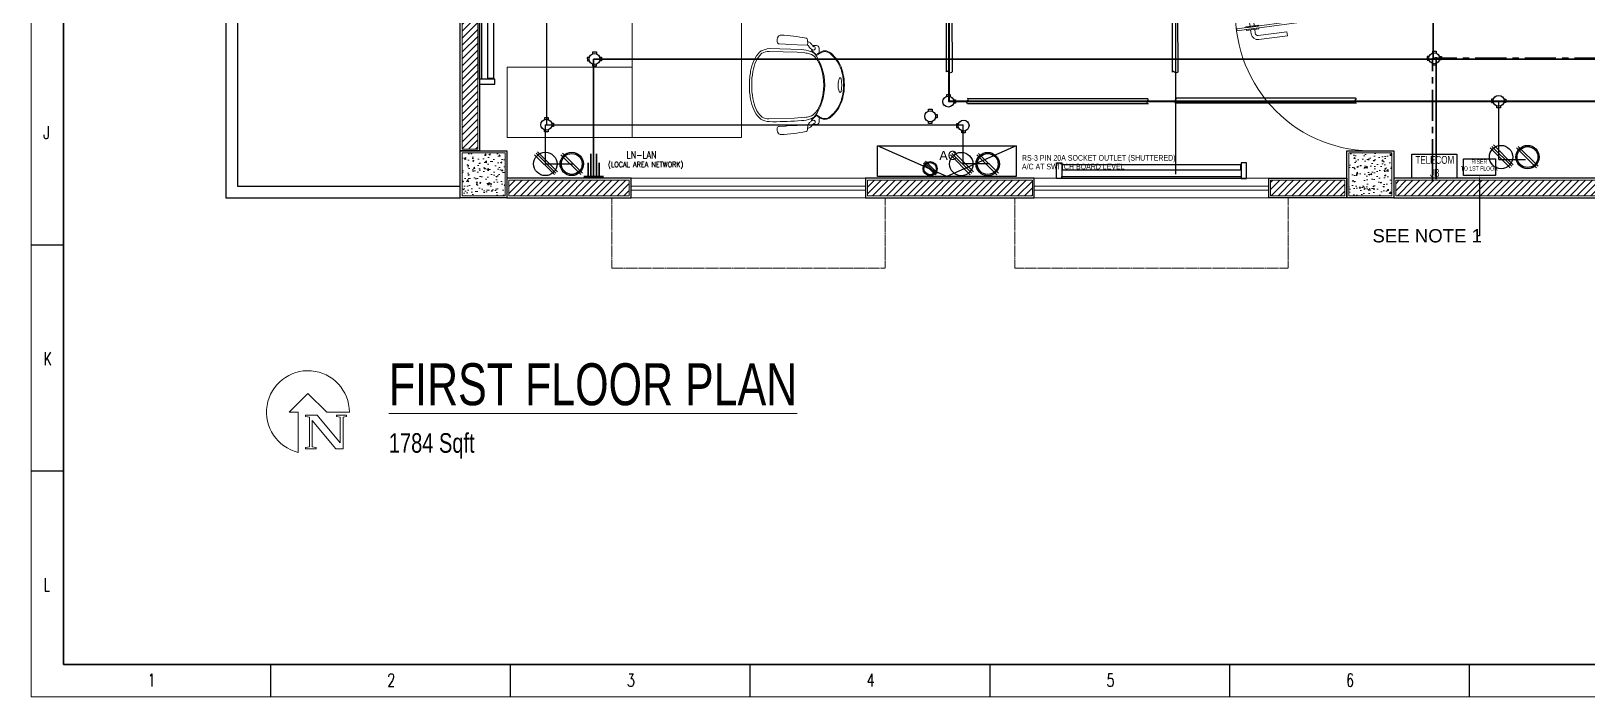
# Model space of a CAD drawing. Header units: inches. Extents: x 112 to 4169, y -2569 to 841.
# Drawn here: x 1571.8 to 1970, y 83.6 to 254 of the extents above; entities that cross this region are included whole.
import ezdxf
from ezdxf import colors
from ezdxf.entities.mleader import LeaderData, LeaderLine
from ezdxf.math import Vec2, Vec3

# ---------------------------------------------------------------- set-up
doc = ezdxf.new("R2010")
doc.units = ezdxf.units.IN
doc.header["$MEASUREMENT"] = 0
doc.linetypes.add('Bathroom _ King & Twin$0$CENTER', pattern=[50.8, 31.75, -6.35, 6.35, -6.35])
doc.linetypes.add('DASH', pattern=[0.35, 0.25, -0.1])
for name, color, linetype in [('Cables', 7, 'Continuous'), ('HVAC', 44, 'Continuous'), ('Lights', 7, 'Continuous'), ('PVC Conduit and Circular Boxes', 7, 'Continuous'), ('Sockets', 7, 'Continuous'), ('wall 05', 253, 'Continuous')]:
    doc.layers.add(name, color=color, linetype=linetype)
for name, color, linetype, lineweight in [('COLUMN', 1, 'Continuous', 25), ('DOOR_GLASS', 140, 'Continuous', 15), ('E-LAN', 6, 'Continuous', 30), ('Glass', 5, 'Continuous', 9), ('HACTH', 8, 'Continuous', 9), ('ID-FURN', 7, 'Continuous', 15), ('Plaster Line', 254, 'Continuous', 15), ('Sunshed', 5, 'Continuous', 15), ('Text', 252, 'Continuous', 15), ('Text-01', 253, 'Continuous', 15), ('WINDOW', 140, 'Continuous', 9)]:
    doc.layers.add(name, color=color, linetype=linetype, lineweight=lineweight)
doc.styles.get("Standard").update_dxf_attribs({"font": 'arial.ttf'})
doc.styles.add('Swiss721', font='swisscl.ttf')
doc.styles.add('TAVE1', font='ROMANS.shx', dxfattribs={"width": 0.75})
doc.styles.add('TEG BORDER', font='txt_qlt.shx', dxfattribs={"width": 0.7, "bigfont": 'hztxt.shx'})
pattern_1 = [(45, (-121375.1227, -171118.0411), (-0.8838834765, 0.8838834765), [])]
pattern_2 = [(45, (-121374.6227, -171118.0411), (-0.8838834765, 0.8838834765), [])]

# ---------------------------------------------------------------- blocks, each defined once
blk = doc.blocks.new('C 12X12')
at = {"layer": 'HACTH'}
h = blk.add_hatch(dxfattribs=at)
h.set_pattern_fill('AR-CONC', color=256, scale=0.5, style=0)
h.set_pattern_definition([(50, (0, 0), (3.58630091, -0.313760675), [0.375, -4.125]), (355, (0, 0), (-0.69375667, 3.76096067), [0.3, -3.3]), (100.4514, (0.299, -0.026), (2.89254691, 3.44719771), [0.31870095, -3.50571056]), (46.1842, (0, 1), (5.33620524, -0.82759507), [0.5625, -6.1875]), (96.6356, (0.4447, 0.931), (4.67331353, 4.87058935), [0.47805144, -5.258565]), (351.1842, (0, 1), (4.67330973, 4.870593), [0.45, -4.95]), (21, (0.5, 0.75), (2.98453526, -2.01309445), [0.375, -4.125]), (326, (0.5, 0.75), (1.21657666, 3.62575023), [0.3, -3.3]), (71.4514, (0.7487, 0.5822), (4.20111314, 1.61265248), [0.31870095, -3.50571056]), (37.5, (0, 0), (0.060799277, 1.66446927), [0, -3.26, 0, -3.35, 0, -3.3125]), (7.5, (0, 0), (1.315347687, 1.97205856), [0, -1.91, 0, -3.185, 0, -1.2625]), (327.5, (-1.115, 0), (2.66911218, -0.112774359), [0, -1.25, 0, -3.9, 0, -5.175]), (317.5, (-1.615, 0), (2.915930847, 0.50052491), [0, -1.625, 0, -2.59, 0, -3.675])])
h.paths.add_polyline_path([(88279, -6819.5), (88279, -6808.5), (88268, -6808.5), (88268, -6819.5)])
at = {"layer": 'COLUMN'}
blk.add_lwpolyline([(88267.5, -6808), (88279.5, -6808), (88279.5, -6820), (88267.5, -6820)], close=True, dxfattribs=at)
at = {"layer": 'Plaster Line'}
blk.add_lwpolyline([(88268, -6808.5), (88279, -6808.5), (88279, -6819.5), (88268, -6819.5)], close=True, dxfattribs=at)
blk = doc.blocks.new('A$C6B9F22C7')
at = {"layer": 'DOOR_GLASS', "lineweight": 9}
for p, q in [((30.04, 10.46), (22.73, 9.48)), ((22.88, 8.43), (22.73, 9.48)), ((30.18, 9.4), (22.88, 8.43)), ((33.22, 8.09), (30, 7.66)), ((31.08, 7.81), (30.95, 8.82)), ((32.14, 7.95), (32.01, 8.96)), ((33.25, 7.9), (33.22, 8.09)), ((30.75, 5.15), (23.44, 4.18)), ((23.44, 4.18), (23.58, 3.12)), ((30.89, 4.1), (23.58, 3.12)), ((30, 7.66), (30.02, 7.47)), ((30.02, 7.47), (33.25, 7.9)), ((30.09, 6.98), (33.32, 7.41)), ((30.12, 6.78), (30.09, 6.98)), ((33.34, 7.21), (30.12, 6.78)), ((31.2, 6.93), (31.33, 5.92)), ((32.26, 7.07), (32.39, 6.06)), ((33.32, 7.41), (33.34, 7.21))]:
    blk.add_line(p, q, dxfattribs=at)
at = {"layer": 'DOOR_GLASS'}
blk.add_lwpolyline([(0, 2.96), (35.68, 7.72), (35.62, 8.22), (-0.07, 3.45)], close=True, dxfattribs=at)
blk.add_arc((0.83, 3.79), 35.18, 358.6415, 91.3529, dxfattribs=at)
at = {"layer": 'DOOR_GLASS', "lineweight": 9}
for centre, major_axis, start_param, end_param in [((30.27, 8.73), (-1.39, 1.06), 3.926991, 5.497787), ((30.27, 8.73), (-0.412, -0.54), 2.356194, 3.926991), ((30.66, 5.83), (-0.54, 0.412), 2.356194, 3.926991), ((30.66, 5.83), (-1.06, -1.39), 0.785398, 2.356194)]:
    blk.add_ellipse(centre, major_axis=major_axis, ratio=1, start_param=start_param, end_param=end_param, dxfattribs=at)
blk = doc.blocks.new("VISITOR'S CHAIR")
at = {"layer": 'ID-FURN'}
for p, q in [((-252.9, 410.4), (-252.9, 430.1)), ((-246, 415.4), (-252.2, 404.9)), ((-238.2, 446.3), (-237.2, 446.4)), ((-233.9, 391.5), (-226.3, 404.1)), ((-209.3, 412.3), (-220.1, 402)), ((-220.1, 402), (-216.3, 391.6)), ((-194.5, 429.2), (-209.3, 412.3)), ((-206.3, 445.5), (-200.5, 437.8)), ((-200.5, 437.8), (-204.1, 436)), ((-194.5, 436.8), (-202.2, 448.9)), ((-159.3, 443.5), (-195.6, 428)), ((194, 436.8), (201.7, 448.9)), ((194, 429.2), (208.8, 412.3)), ((205.7, 445.5), (199.9, 437.8)), ((199.9, 437.8), (203.6, 436)), ((208.8, 412.3), (219.5, 402)), ((219.5, 402), (215.7, 391.6)), ((233.4, 391.5), (225.8, 404.1)), ((245.5, 415.4), (251.7, 404.9)), ((252.4, 410.4), (252.4, 430.1)), ((-283.6, 372.6), (-275.2, 372.4)), ((-260.9, 241.4), (-256.5, 371.2)), ((-251, 378.4), (-240.1, 385.8)), ((-212.8, 288.2), (-206.4, 356.1)), ((206, 355.1), (211.1, 306.6)), ((211.1, 306.6), (215.2, 125.7)), ((226.9, 334), (233.3, 127.6)), ((250.5, 378.4), (239.5, 385.8)), ((260.4, 241.4), (255.9, 371.2)), ((286.6, 372.6), (278.2, 372.4)), ((-264.1, 191.1), (-262.6, 231.9)), ((-262.6, 231.9), (-260.9, 241.4)), ((-215.8, 125.5), (-212.8, 288.2)), ((262, 231.9), (260.4, 241.4)), ((263.5, 191.1), (262, 231.9)), ((-233.8, 127.6), (-234.4, 150.3))]:
    blk.add_line(p, q, dxfattribs=at)
for centre, major_axis, ratio, start_param, end_param in [((-25.5, 384.4), (156.3, 156.3), 1, 1.024131, 1.139863), ((0, 279.6), (232.5, 232.5), 1, 0.786111, 1.024131), ((0, 279.6), (-228.8, 228.8), 1, -0.784686, -0.546665), ((-0.5, 279.6), (232.5, 232.5), 1, 0.546665, 0.784686), ((-0.5, 279.6), (-228.8, 228.8), 1, -1.024131, -0.786111), ((25, 384.4), (-156.3, 156.3), 1, -1.139863, -1.024131), ((-162.3, 482.7), (40.7, 40.7), 1, 1.641382, 2.3562), ((-162.3, 482.7), (-37, 37), 1, 0.070585, 0.785404), ((-30.7, 376.8), (160.1, 160.1), 1, 1.106098, 1.669765), ((-30.7, 376.8), (156.4, 156.4), 1, 1.106098, 1.669765), ((-25.5, 384.4), (-152.5, 152.5), 1, -0.546665, -0.430933), ((-42.1, 581.5), (-3.34, 3.34), 1, -0.185935, 0.785398), ((-42.1, 581.5), (3.34, 3.34), 1, 2.356194, 3.327527), ((-22.4, 552.7), (28, 28), 1, 1.306571, 1.384862), ((-22.4, 610.3), (-28, 28), 1, 1.756731, 2.080357), ((-0.3, 358.6), (-164.3, 164.3), 1, -0.967168, -0.603629), ((-9.1, 657.2), (-62.5, 62.5), 1, 2.080357, 2.239483), ((-0.3, 732.5), (-116.1, 116.1), 1, 2.239483, 2.356194), ((-0.3, 732.5), (-116.1, 116.1), 1, 2.356194, 2.472906), ((8.6, 657.2), (62.5, 62.5), 1, 4.043702, 4.202828), ((21.8, 610.3), (28, 28), 1, 4.202828, 4.526454), ((21.8, 552.7), (-28, 28), 1, -1.384862, -1.299686), ((41.5, 581.5), (3.34, 3.34), 1, 5.497787, 6.46912), ((41.5, 581.5), (-3.34, 3.34), 1, 2.955658, 3.926991), ((25, 384.4), (-152.5, 152.5), 1, -1.139863, -1.024131), ((27.8, 374.8), (158.5, 158.5), 1, 6.197379, 6.741162), ((27.8, 374.8), (-162.3, 162.3), 1, 4.626582, 5.170366), ((85, 416), (108.9, 108.9), 1, 6.212612, 6.231759), ((161.7, 482.7), (37, 37), 1, 5.497793, 6.212612), ((85, 416), (112.6, 112.6), 1, 6.212612, 6.231759), ((161.7, 482.7), (-40.7, 40.7), 1, 3.926985, 4.641803), ((-207.6, 326.1), (-64, 64), 1, -0.27183, -0.033972), ((-236.4, 429.9), (11.7, 11.7), 1, 0.895345, 2.346242), ((-236.6, 411), (11.5, 11.5), 1, 2.359032, 2.700427), ((-236.3, 410.5), (-8.33, 8.33), 1, 3.308932, 6.927895), ((-232, 599.7), (-108.4, 108.4), 1, 2.322741, 2.51101), ((-237.4, 417.6), (-16.4, 16.4), 1, 2.597956, 3.176359), ((-162.3, 482.7), (40.7, 40.7), 1, 2.3562, 3.058022), ((-117.7, 355.6), (-74.2, 74.2), 1, 0.158797, 0.434217), ((-162.3, 482.7), (37, 37), 1, 2.3562, 3.058022), ((3.5, 124), (253.6, 253.6), 1, 0.795932, 1.416989), ((-122.3, 361.1), (-58.3, 58.3), 1, -0.121154, 0.49051), ((-199.3, 433), (4.34, 4.34), 1, 4.766338, 6.168083), ((-51.2, 268.5), (140.9, 140.9), 1, 1.029343, 1.444292), ((-0.3, 117.9), (253.1, 253.1), 1, 0.505105, 1.065692), ((-2.1, 130.4), (-249.1, 249.1), 1, -1.424708, -0.790588), ((50.6, 268.5), (140.9, 140.9), 1, 0.126504, 0.541453), ((121.8, 361.1), (-58.3, 58.3), 1, 4.221879, 4.833543), ((198.8, 433), (4.34, 4.34), 1, 1.685898, 3.087644), ((161.7, 482.7), (-37, 37), 1, 3.225371, 3.926997), ((117.2, 355.6), (74.2, 74.2), 1, 5.848968, 6.124388), ((161.7, 482.7), (40.7, 40.7), 1, 4.795959, 5.497781), ((232.9, 610.8), (116.4, 116.4), 1, 3.774404, 3.956147), ((236.9, 417.6), (-16.4, 16.4), 1, 1.53603, 2.114433), ((235.8, 410.5), (8.33, 8.33), 1, 5.638476, 9.257439), ((235.9, 429.9), (-11.7, 11.7), 1, 3.936943, 5.38784), ((236.1, 411), (-11.5, 11.5), 1, 3.582758, 3.924153), ((207.1, 326.1), (64, 64), 1, 0.033972, 0.27183), ((602.9, 170), (-650.5, 650.5), 1, 0.573881, 0.750879), ((-284.6, 360.2), (-8.76, 8.76), 1, -0.863376, 0.564498), ((-245.5, 374), (-29, 9), 0.940619, -0.371164, 0.371164), ((-268.2, 332.2), (2.3, 41.2), 0.843481, -0.27588, 0.27588), ((-243.2, 366.7), (9.99, 9.99), 1, 1.377732, 2.024937), ((-248.6, 401.1), (12.4, 12.4), 1, 4.437336, 4.934607), ((1965.9, 158.7), (1555.9, 1555.9), 1, 2.276461, 2.36002), ((17, 316.6), (173.3, 173.3), 1, 2.044581, 2.285039), ((45.2, 326.1), (-179.2, 179.2), 1, 0.550308, 0.670712), ((-45.7, 326.1), (-179.2, 179.2), 1, 4.041677, 4.162081), ((-17.5, 316.6), (173.3, 173.3), 1, 5.568943, 5.8094), ((248.1, 401.1), (-12.4, 12.4), 1, 1.348578, 1.845849), ((242.6, 366.7), (9.99, 9.99), 1, 5.829045, 6.47625), ((269.1, 332.1), (-29.2, 29.2), 1, -1.014167, -0.462408), ((248.3, 369.9), (21.5, 21.5), 1, 5.582202, 6.32453), ((287.6, 360.2), (8.76, 8.76), 1, 5.718688, 7.146561), ((-599.9, 170), (-650.5, 650.5), 1, 3.96151, 4.138508), ((-297.3, 201.7), (13.6, 13.6), 1, 2.322194, 3.388756), ((300.2, 201.7), (-13.6, 13.6), 1, 2.89443, 3.960991), ((-280.7, 229.2), (36.4, 36.4), 1, 3.399296, 4.068112), ((-276.9, 191.2), (-9.06, 9.06), 1, 2.406079, 3.903189), ((-110, 135.1), (87.7, 87.7), 1, 2.416541, 2.868914), ((-119, 125.5), (68.4, 68.4), 1, 2.356783, 2.833835), ((118.4, 125.7), (68.4, 68.4), 1, 5.032166, 5.498375), ((110.4, 135), (-87, 87), 1, 3.422629, 3.866448), ((276.4, 191.2), (-9.06, 9.06), 1, 0.8092, 2.30631), ((283.7, 229.2), (-36.4, 36.4), 1, 2.215073, 2.88389), ((-133.1, 134.8), (-73.8, 73.8), 1, 1.404983, 1.497112), ((-89.5, 183.7), (-119.9, 119.9), 1, 1.547695, 1.947381), ((-169.4, 107.4), (-31.3, 31.3), 1, 1.42524, 1.547695), ((-89.5, 183.7), (109.4, 109.4), 1, 3.118491, 3.518177), ((-36, 307.2), (-215, 215), 1, 1.947381, 2.1796), ((-36, 307.2), (204.6, 204.6), 1, 3.518177, 3.750397), ((-0.9, 503.9), (-356.3, 356.3), 1, 2.1796, 2.358034), ((-0.9, 503.9), (-345.8, 345.8), 1, 2.1796, 2.358034), ((-0.9, 503.9), (345.8, 345.8), 1, 3.92883, 4.107264), ((-0.9, 503.9), (-356.3, 356.3), 1, 2.358034, 2.536468), ((34.9, 307.3), (-204.6, 204.6), 1, 2.536468, 2.768687), ((34.9, 307.3), (-215, 215), 1, 2.536468, 2.768687), ((88.8, 184.1), (109.4, 109.4), 1, 4.339484, 4.739169), ((88.8, 184.1), (119.9, 119.9), 1, 4.339484, 4.739169), ((169, 108.1), (31.3, 31.3), 1, 4.739169, 4.873442), ((136.9, 131.9), (-69.9, 69.9), 1, 3.217039, 3.320838)]:
    blk.add_ellipse(centre, major_axis=major_axis, ratio=ratio, start_param=start_param, end_param=end_param, dxfattribs=at)
blk = doc.blocks.new('ASDSAETR')
for p, q in [((51404, -7188.31), (51404, -7197.3)), ((51404, -7190.29), (51410.36, -7190.29)), ((51404, -7191.55), (51414.43, -7191.55)), ((51404, -7192.81), (51418.49, -7192.81)), ((51404, -7194.07), (51414.43, -7194.07)), ((51404, -7195.33), (51410.36, -7195.33))]:
    blk.add_line(p, q)
blk = doc.blocks.new('240 BORDER A2')
at = {"linetype": 'Continuous'}
for p, q in [((5, 415), (5, 5)), ((5, 5), (489, 5))]:
    blk.add_line(p, q, dxfattribs=at)
for p, q in [((0, 70), (5, 70)), ((0, 35), (5, 35)), ((37.12, 0), (37.12, 5)), ((74.25, 0), (74.25, 5)), ((111.38, 0), (111.38, 5)), ((148.5, 0), (148.5, 5)), ((185.63, 0), (185.63, 5)), ((222.75, 0), (222.75, 5))]:
    blk.add_line(p, q)
at = {"color": 5, "lineweight": 15}
blk.add_lwpolyline([(0, 420), (594, 420), (594, 0), (0, 0)], close=True, dxfattribs=at)
blk.add_lwpolyline([(5, 415), (589, 415), (589, 5), (5, 5)], close=True)
at = {"char_height": 2, "width": 2, "style": 'TEG BORDER'}
for s, insert, attachment_point in [('J', (1.91, 88.39), 1), ('K', (1.91, 53.39), 1), ('L', (1.91, 18.39), 1), ('1', (18.05, 1.59), 7), ('2', (55.17, 1.59), 7), ('3', (92.3, 1.59), 7), ('4', (129.42, 1.59), 7), ('5', (166.55, 1.59), 7), ('6', (203.67, 1.59), 7)]:
    blk.add_mtext(s, dxfattribs=dict(at, insert=insert, attachment_point=attachment_point))
blk = doc.blocks.new('A$C63C712C3')
at = {"ltscale": 2}
for p, q in [((40, 42), (34, 42)), ((40, 16), (34, 16)), ((1231, 42), (1237, 42)), ((1231, 16), (1237, 16))]:
    blk.add_line(p, q, dxfattribs=at)
for points in [[(35, 103), (0, 103), (0, 0), (35, 0)], [(35, 103), (1235, 103), (1235, 90), (35, 90)], [(40, 48), (1231, 48), (1231, 10), (40, 10)], [(1235, 103), (1271, 103), (1271, 0), (1235, 0)]]:
    blk.add_lwpolyline(points, close=True, dxfattribs=at)

msp = doc.modelspace()

# ---------------------------------------------------------------- hatches: boundary and pattern name
at = {"layer": 'HACTH'}
h = msp.add_hatch(dxfattribs=at)
h.set_pattern_fill('ANSI31', color=256, scale=10, style=0)
h.set_pattern_definition(pattern_1)
h.paths.add_polyline_path([(1682.08, 223.86), (1686.08, 223.86), (1686.08, 353.86), (1682.08, 353.86)])
h = msp.add_hatch(dxfattribs=at)
h.set_pattern_fill('ANSI31', color=256, scale=10, style=0)
h.set_pattern_definition(pattern_2)
h.paths.add_polyline_path([(1828.08, 211.86), (1828.08, 215.86), (1817.33, 215.86), (1785.89, 215.86), (1785.89, 211.86)])
h.paths.add_polyline_path([(1694.08, 215.86), (1694.08, 211.86), (1724.89, 211.86), (1724.89, 215.86)])
h = msp.add_hatch(dxfattribs=at)
h.set_pattern_fill('ANSI31', color=256, scale=10, style=0)
h.set_pattern_definition(pattern_1)
h.paths.add_polyline_path([(1908.08, 211.86), (1908.08, 215.86), (1904.08, 215.86), (1889.08, 215.86), (1889.08, 211.86)])
h = msp.add_hatch(dxfattribs=at)
h.set_pattern_fill('ANSI31', color=256, scale=10, style=0)
h.set_pattern_definition(pattern_2)
h.paths.add_polyline_path([(1921.08, 215.86), (1921.08, 211.86), (1982.08, 211.86), (1982.08, 215.86)])

# ---------------------------------------------------------------- linework, layer by layer
at = {"color": 136, "linetype": 'Bathroom _ King & Twin$0$CENTER', "lineweight": 30, "ltscale": 0.25}
msp.add_line((1930.52, 215.47), (1930.52, 218.41), dxfattribs=at)
msp.add_lwpolyline([(1936.75, 222.51), (1936.75, 216.36), (1925.18, 216.36), (1925.18, 222.51)], close=True)
at = {"color": 1}
msp.add_lwpolyline([(1938.48, 221.35), (1946.6, 221.35), (1946.6, 217.05), (1938.48, 217.05)], close=True, dxfattribs=at)
at = {"layer": 'Cables', "color": 192, "lineweight": 30}
for p, q in [((1930.7, 246.9), (1930.7, 569.15)), ((1931.41, 216.11), (1931.41, 247.41)), ((1715.77, 217.56), (1715.77, 246.9)), ((1715.77, 246.9), (1898.14, 246.9)), ((1898.14, 246.9), (2065.55, 246.9))]:
    msp.add_line(p, q, dxfattribs=at)
at = {"layer": 'Cables', "color": 1}
for p, q in [((1806.57, 487.68), (1806.57, 236.01)), ((1703.66, 330.83), (1703.66, 230.06)), ((1806.57, 236.01), (2242.05, 236.01)), ((1947.45, 221.19), (1947.45, 236.01)), ((1703.4, 230.06), (1703.4, 220.04)), ((1703.4, 230.06), (1810.34, 230.06)), ((1810.34, 220.16), (1810.34, 230.06)), ((1703.4, 220.04), (1710.52, 220.04)), ((1810.34, 220.16), (1817.08, 220.16)), ((1947.45, 221.19), (1954.33, 221.19))]:
    msp.add_line(p, q, dxfattribs=at)
at = {"layer": 'Cables', "color": 6}
for p, q in [((1806.82, 487.68), (1806.82, 236.2)), ((1806.82, 236.2), (2131.63, 236.2))]:
    msp.add_line(p, q, dxfattribs=at)
at = {"layer": 'Cables', "color": 3}
msp.add_line((1864.76, 303.72), (1864.76, 217.45), dxfattribs=at)
at = {"layer": 'Cables', "color": 136, "linetype": 'Bathroom _ King & Twin$0$CENTER', "lineweight": 30, "ltscale": 0.25}
for p in [(2012.91, 247.09), (1930.52, 218.41)]:
    msp.add_line(p, (1930.52, 247.09), dxfattribs=at)
at = {"layer": 'Glass', "ltscale": 10}
for points in [[(1785.39, 213.36), (1785.39, 214.36), (1725.39, 214.36), (1725.39, 213.36)], [(1888.58, 213.36), (1888.58, 214.36), (1828.58, 214.36), (1828.58, 213.36)]]:
    msp.add_lwpolyline(points, close=True, dxfattribs=at)
at = {"layer": 'HVAC'}
for p, q in [((1806.21, 216.85), (1788.44, 224.69)), ((1823.97, 224.69), (1806.21, 216.85))]:
    msp.add_line(p, q, dxfattribs=at)
msp.add_lwpolyline([(1788.44, 224.69), (1823.97, 224.69), (1823.97, 216.85), (1788.44, 216.85)], close=True, dxfattribs=at)
at = {"layer": 'ID-FURN'}
for points in [[(1753.61, 292.79), (1753.61, 226.79), (1725.61, 226.79), (1725.61, 292.79)], [(1725.61, 244.79), (1725.61, 226.79), (1693.61, 226.79), (1693.61, 244.79)]]:
    msp.add_lwpolyline(points, close=True, dxfattribs=at)
at = {"layer": 'Plaster Line'}
for points in [[(1686.08, 223.86), (1682.08, 223.86), (1682.08, 353.86), (1686.08, 353.86)], [(1724.89, 215.86), (1694.08, 215.86), (1694.08, 211.86), (1724.89, 211.86)], [(1982.08, 215.86), (1921.08, 215.86), (1921.08, 211.86), (1982.08, 211.86)]]:
    msp.add_lwpolyline(points, close=True, dxfattribs=at)
for points in [[(1821.63, 215.86), (1785.89, 215.86), (1785.89, 211.86), (1828.08, 211.86), (1828.08, 215.86), (1817.33, 215.86)], [(1828.08, 215.86), (1816.83, 215.86)], [(1904.08, 215.86), (1908.08, 215.86), (1908.08, 211.86), (1889.08, 211.86), (1889.08, 215.86), (1905.51, 215.86)]]:
    msp.add_lwpolyline(points, dxfattribs=at)
at = {"layer": 'PVC Conduit and Circular Boxes'}
for p, q in [((1801.52, 233.58), (1801.52, 234.07)), ((1801.52, 234.07), (1802.39, 234.07)), ((1802.39, 234.07), (1802.39, 233.55)), ((1803.25, 232.67), (1803.74, 232.67)), ((1803.74, 231.8), (1803.25, 231.8)), ((1803.74, 232.67), (1803.74, 231.8)), ((1801.48, 230.41), (1801.48, 230.9)), ((1802.35, 230.41), (1801.48, 230.41)), ((1802.35, 230.9), (1802.35, 230.41))]:
    msp.add_line(p, q, dxfattribs=at)
for points in [[(1806.14, 289.59, -0.56347), (1806.65, 289.59, 0.571886), (1807.32, 289.66), (1807.54, 243.59, -0.456322), (1806.65, 243.59, 0.605884), (1806.12, 243.59)], [(1863.93, 289.56, -0.56347), (1864.43, 289.56, 0.571886), (1865.1, 289.64), (1865.33, 243.56, -0.456322), (1864.43, 243.56, 0.605884), (1863.91, 243.56)], [(1857.51, 236.79, -0.56347), (1857.51, 236.29, 0.540914), (1857.71, 235.39), (1811.5, 235.39, -0.456322), (1811.51, 236.29, 0.605884), (1811.51, 236.81)], [(1910.75, 236.96, -0.56347), (1910.75, 236.45, 0.540914), (1910.95, 235.56), (1864.75, 235.56, -0.456322), (1864.75, 236.45, 0.605884), (1864.75, 236.97)]]:
    msp.add_lwpolyline(points, format="xyb", close=True, dxfattribs=at)
for points in [[(1714.65, 247.32), (1714.15, 247.31), (1714.17, 246.44), (1714.66, 246.45)], [(1715.59, 248.25), (1715.59, 248.74), (1716.47, 248.74), (1716.47, 248.22)], [(1717.32, 247.34), (1717.82, 247.34), (1717.82, 246.47), (1717.32, 246.47)], [(1929.61, 247.52), (1929.12, 247.51), (1929.13, 246.64), (1929.62, 246.64)], [(1930.56, 248.45), (1930.56, 248.94), (1931.43, 248.94), (1931.43, 248.42)], [(1932.28, 247.54), (1932.78, 247.54), (1932.78, 246.66), (1932.28, 246.66)], [(1716.43, 245.57), (1716.43, 245.08), (1715.55, 245.08), (1715.55, 245.57)], [(1931.39, 245.77), (1931.39, 245.28), (1930.51, 245.28), (1930.51, 245.77)], [(1806.17, 237.36), (1806.17, 237.85), (1807.05, 237.85), (1807.05, 237.33)], [(1807.9, 236.45), (1808.4, 236.45), (1808.4, 235.57), (1807.9, 235.57)], [(1946.1, 236.62), (1945.61, 236.61), (1945.62, 235.74), (1946.12, 235.75)], [(1948.78, 236.64), (1949.27, 236.64), (1949.27, 235.77), (1948.78, 235.77)], [(1703.27, 231.4), (1703.27, 231.9), (1704.14, 231.9), (1704.14, 231.37)], [(1947.88, 234.87), (1947.88, 234.38), (1947.01, 234.38), (1947.01, 234.87)], [(1704.1, 228.73), (1704.1, 228.23), (1703.22, 228.23), (1703.22, 228.73)], [(1705, 230.49), (1705.49, 230.49), (1705.49, 229.62), (1705, 229.62)], [(1809.12, 230.28), (1808.63, 230.27), (1808.64, 229.4), (1809.14, 229.41)], [(1810.9, 228.54), (1810.9, 228.04), (1810.02, 228.04), (1810.02, 228.54)]]:
    msp.add_lwpolyline(points, dxfattribs=at)
for centre in [(1715.99, 246.9), (1930.95, 247.1), (1806.57, 236.01), (1947.44, 236.2), (1703.66, 230.06), (1801.91, 232.23), (1810.46, 229.87)]:
    msp.add_circle(centre, 1.4, dxfattribs=at)
at = {"layer": 'Sockets', "color": 5}
for p, q in [((1706.53, 218.04), (1701.43, 223.14)), ((1813.01, 218.01), (1807.91, 223.11)), ((1950.37, 219.06), (1945.27, 224.16)), ((1950.78, 219.43), (1945.68, 224.53)), ((1951.19, 219.8), (1946.09, 224.9)), ((1705.71, 217.3), (1700.61, 222.4)), ((1706.12, 217.67), (1701.02, 222.77)), ((1812.19, 217.28), (1807.09, 222.38)), ((1812.6, 217.65), (1807.5, 222.75))]:
    msp.add_line(p, q, dxfattribs=at)
at = {"layer": 'Sockets', "color": 3}
for p, q in [((1957.14, 219.06), (1952.04, 224.16)), ((1957.55, 219.43), (1952.45, 224.53)), ((1712.48, 217.3), (1707.38, 222.4)), ((1712.89, 217.67), (1707.79, 222.77)), ((1800.25, 220.27), (1803.32, 217.21)), ((1800.5, 220.49), (1803.56, 217.43)), ((1800.75, 220.71), (1803.81, 217.65)), ((1818.96, 217.28), (1813.86, 222.38)), ((1819.37, 217.65), (1814.27, 222.75))]:
    msp.add_line(p, q, dxfattribs=at)
at = {"layer": 'Sockets', "color": 5}
for centre in [(1703.4, 220.04), (1948.06, 221.8), (1809.88, 220.02)]:
    msp.add_circle(centre, 2.99, dxfattribs=at)
at = {"layer": 'Sockets', "color": 3}
for centre, radius in [((1710.17, 220.04), 2.99), ((1954.84, 221.8), 2.99), ((1954.84, 221.8), 2.67), ((1710.17, 220.04), 2.67), ((1801.89, 218.84), 1.79), ((1801.89, 218.84), 1.56), ((1816.65, 220.02), 2.99), ((1816.65, 220.02), 2.67)]:
    msp.add_circle(centre, radius, dxfattribs=at)
at = {"layer": 'Sunshed', "linetype": 'DASH'}
for points in [[(1720.39, 211.36), (1720.39, 193.36), (1790.39, 193.36), (1790.39, 211.36)], [(1823.58, 211.36), (1823.58, 193.36), (1893.58, 193.36), (1893.58, 211.36)]]:
    msp.add_lwpolyline(points, dxfattribs=at)
at = {"layer": 'Text-01', "linetype": 'Continuous'}
msp.add_lwpolyline([(1640.13, 146.22), (1640.13, 156.52), (1637.83, 156.52), (1642.63, 161.32), (1647.44, 156.52), (1653.23, 156.52, 2.058228)], format="xyb", close=True, dxfattribs=at)
msp.add_lwpolyline([(1643.69, 147.64), (1644.71, 147.47), (1644.71, 147.15), (1642.01, 147.15), (1642.01, 147.47), (1643, 147.64), (1643, 155.22), (1642.01, 155.4), (1642.01, 155.75), (1644.97, 155.75), (1650.92, 148.63), (1650.92, 155.22), (1649.93, 155.4), (1649.93, 155.75), (1652.51, 155.75), (1652.51, 155.4), (1651.66, 155.22), (1651.66, 147.15), (1649.73, 147.15), (1643.69, 154.34), (1643.69, 147.64)], dxfattribs=at)
at = {"layer": 'wall 05'}
for points in [[(1681.58, 595.36), (1621.58, 595.36), (1621.58, 211.36), (1681.58, 211.36)], [(1681.58, 592.36), (1624.58, 592.36), (1624.58, 214.36), (1681.58, 214.36)], [(1821.63, 216.36), (1785.39, 216.36), (1785.39, 211.36), (1828.58, 211.36), (1828.58, 216.36), (1817.33, 216.36)], [(1812.33, 211.36), (1828.58, 211.36), (1828.58, 216.36)], [(1904.08, 216.36), (1908.58, 216.36), (1908.58, 211.36), (1888.58, 211.36), (1888.58, 216.36), (1905.51, 216.36)]]:
    msp.add_lwpolyline(points, dxfattribs=at)
for points in [[(1686.58, 223.36), (1681.58, 223.36), (1681.58, 354.36), (1686.58, 354.36)], [(1725.39, 216.36), (1693.58, 216.36), (1693.58, 211.36), (1725.39, 211.36)], [(1817.33, 216.36), (1817.33, 216.36)], [(1982.58, 216.36), (1920.58, 216.36), (1920.58, 211.36), (1982.58, 211.36)]]:
    msp.add_lwpolyline(points, close=True, dxfattribs=at)
at = {"layer": 'WINDOW', "ltscale": 10}
for points in [[(1785.39, 211.36), (1785.39, 216.36), (1725.39, 216.36), (1725.39, 211.36)], [(1888.58, 211.36), (1888.58, 216.36), (1828.58, 216.36), (1828.58, 211.36)]]:
    msp.add_lwpolyline(points, close=True, dxfattribs=at)

# ---------------------------------------------------------------- block references
at = {"xscale": 1.652949273830399, "yscale": 1.652949273830399, "zscale": 1.652949273830399}
msp.add_blockref('240 BORDER A2', (1571.77, 83.63), dxfattribs=at)
at = {"layer": 'DOOR_GLASS', "rotation": 180}
msp.add_blockref('A$C6B9F22C7', (1916.08, 262.32), dxfattribs=at)
at = {"layer": 'E-LAN', "lineweight": 0, "xscale": 0.5599999999999999, "yscale": 0.5599999999999999, "zscale": 0.5599999999999999, "rotation": 90}
msp.add_blockref('ASDSAETR', (-2312.2, -28569.45), dxfattribs=at)
at = {"layer": 'HACTH'}
for p in [(-86585.92, 7031.36), (-86358.92, 7031.36)]:
    msp.add_blockref('C 12X12', p, dxfattribs=at)
at = {"layer": 'ID-FURN', "xscale": -0.03999999999414845, "yscale": 0.03999999997904524, "zscale": 0.04, "rotation": 269.9871586272661}
msp.add_blockref("VISITOR'S CHAIR", (1755.63, 240.23), dxfattribs=at)
at = {"layer": 'Lights', "lineweight": 0, "xscale": 0.03825769670308159, "yscale": 0.03825769671356965, "zscale": 0.03825769671681735}
for p, rotation in [((1690.5, 240.42), 90), ((1882.89, 220.29), 180)]:
    msp.add_blockref('A$C63C712C3', p, dxfattribs=dict(at, rotation=rotation))

# ---------------------------------------------------------------- texts
at = {"layer": 'E-LAN', "lineweight": 0, "style": 'TAVE1', "width": 0.75}
for s, height, p in [('LN-LAN', 1.951, (1724.2, 221.4)), ('(LOCAL AREA NETWORK)', 1.3659, (1719.47, 219.23))]:
    msp.add_text(s, height=height, dxfattribs=at).set_placement(p)
at = {"layer": 'HVAC'}
msp.add_text('AC', height=2.316, dxfattribs=at).set_placement((1804.26, 221.07))
at = {"layer": 'Sockets', "color": 3, "style": 'Swiss721'}
for s, p in [('A/C AT SWITCH BOARD LEVEL', (1825.41, 218.65)), ('RS-3 PIN 20A SOCKET OUTLET (SHUTTERED)', (1825.41, 220.88))]:
    msp.add_text(s, height=1.4315, dxfattribs=at).set_placement(p)
at = {"layer": 'Text', "color": 0, "insert": (1931.1, 222.08), "char_height": 2, "width": 15.6576, "attachment_point": 2, "style": 'Swiss721'}
msp.add_mtext('TELECOM \\PJB', dxfattribs=at)
at = {"layer": 'Text', "color": 1, "insert": (1942.49, 221.14), "char_height": 1.05, "width": 10.9603, "attachment_point": 2, "style": 'Swiss721'}
msp.add_mtext('RISER\\PTO 1ST FLOOR', dxfattribs=at)
at = {"layer": 'Text-01', "insert": (1663.35, 169.02), "char_height": 10.7333, "width": 176.7295, "attachment_point": 1, "style": 'Swiss721'}
msp.add_mtext('{\\LFIRST FLOOR PLAN\\H0.4658x;\\l  \\P1784 Sqft}', dxfattribs=at)

# ---------------------------------------------------------------- leaders
ml = msp.add_multileader_mtext('Standard')
ml.set_content('SEE NOTE 1', color=256)
ml.set_leader_properties()
ml.build(insert=Vec2(0, 0))
ml.multileader.update_dxf_attribs({"dogleg_length": 0.36, "arrow_head_size": 1.5})
ctx = ml.context
ctx.base_point, ctx.char_height, ctx.arrow_head_size, ctx.landing_gap_size, ctx.plane_origin = Vec3(1915.04, 201.63), 3.408, 1.5, 0.09, Vec3(1942.54, 217.05)
notes = []
notes.append((ctx, [(0, (1, 1, 0), (1942.54, 201.63), (-1, 0), 0.36, [(0, [(1942.54, 217.05)], 0, [])])]))
ctx.mtext.insert, ctx.mtext.flow_direction = Vec3(1915.13, 203.36), 5
for ctx, leaders in notes:
    for number, flags, end, landing, length, lines in leaders:
        leader = LeaderData()
        leader.index, (leader.has_last_leader_line, leader.has_dogleg_vector, leader.attachment_direction) = number, flags
        leader.last_leader_point, leader.dogleg_vector, leader.dogleg_length = Vec3(end), Vec3(landing), length
        for number, points, colour, breaks in lines:
            line = LeaderLine()
            line.index, line.vertices, line.color, line.breaks = number, Vec3.list(points), colors.encode_raw_color(colour), breaks
            leader.lines.append(line)
        ctx.leaders.append(leader)

doc.saveas('drawing.dxf')
